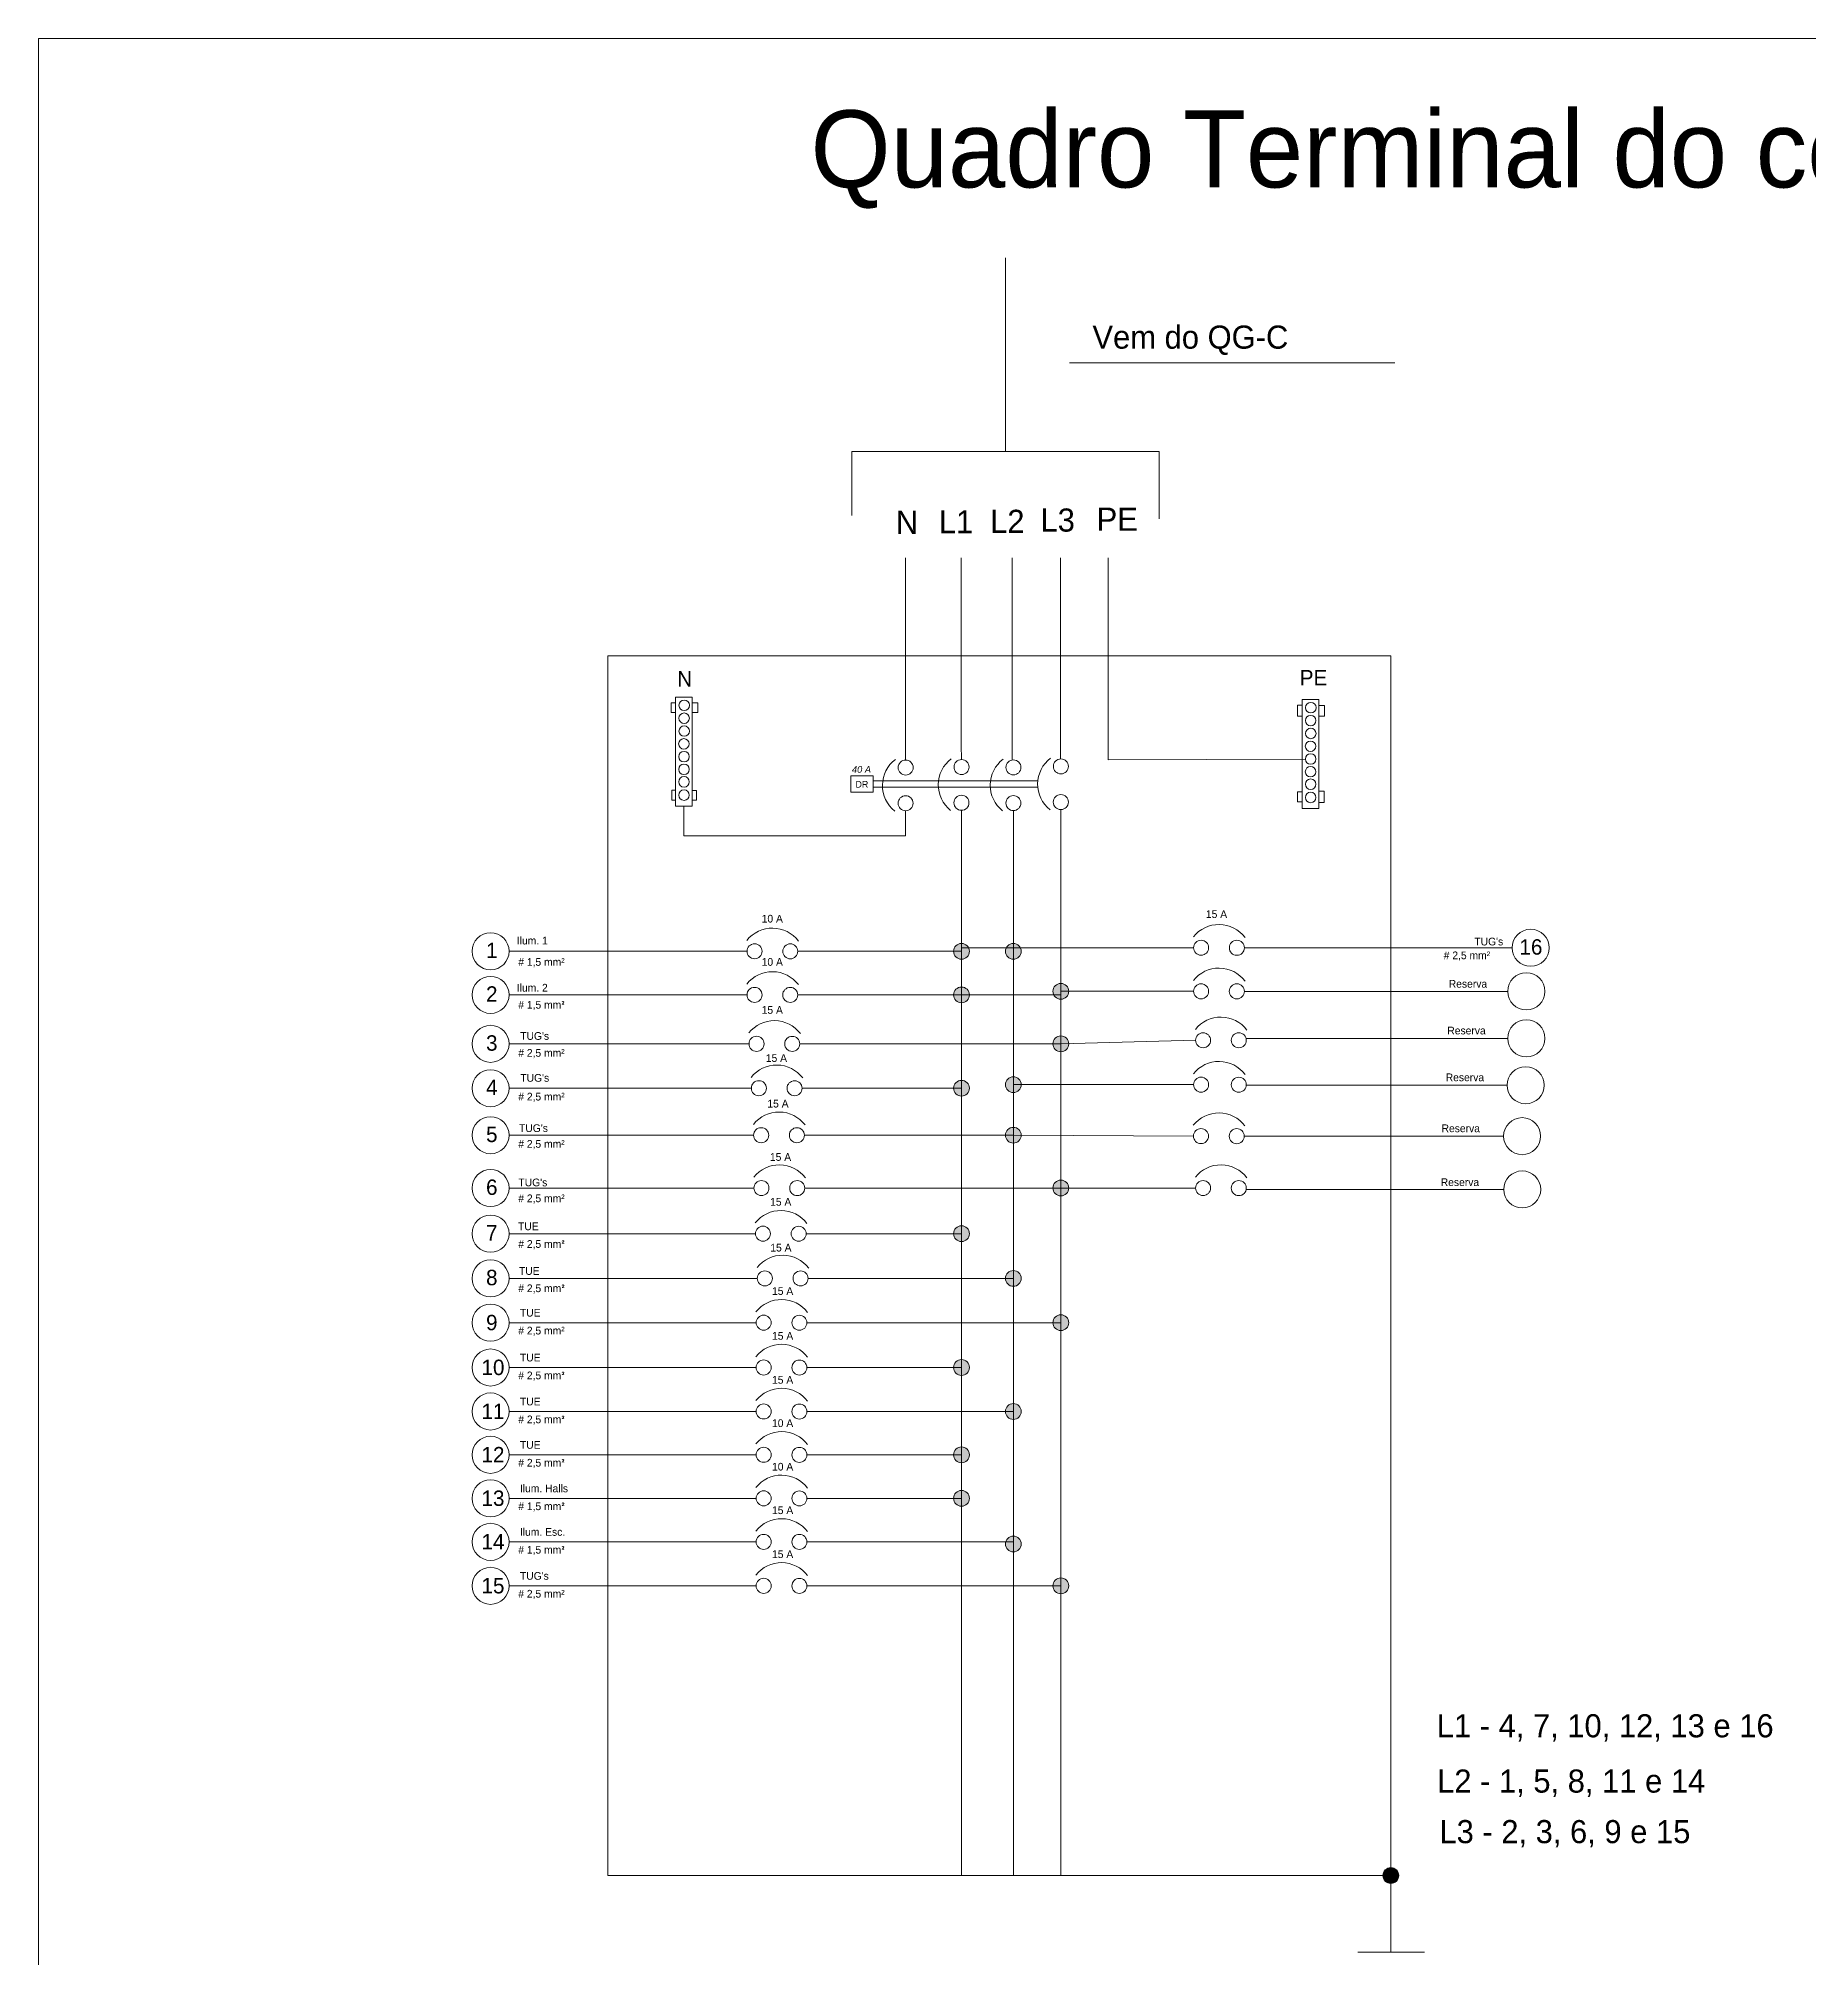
# Model space of a CAD drawing. Header units: millimetres. Extents: x 178 to 457, y 838 to 920.
# Drawn here: x 202.36 to 210.22, y 891.26 to 899.78 of the extents above; entities that cross this region are included whole.
import ezdxf

# ---------------------------------------------------------------- set-up
doc = ezdxf.new("R2010")
doc.units = ezdxf.units.MM
doc.layers.add('Unifilar', color=255, linetype='Continuous')

msp = doc.modelspace()

# ---------------------------------------------------------------- hatches: boundary and pattern name
at = {"layer": 'Unifilar', "lineweight": 5, "true_color": 0xffffff}
h = msp.add_hatch(color=7, dxfattribs=at)
h.dxf.hatch_style = 1
edge = h.paths.add_edge_path()
edge.add_arc((206.459559, 895.7279573), 0.0350053, 0, 360)
edge = h.paths.add_edge_path()
edge.add_arc((206.6898201, 895.7279573), 0.0350053, 0, 360)
edge = h.paths.add_edge_path()
edge.add_arc((206.459559, 895.5346295), 0.0350053, 0, 360)
edge = h.paths.add_edge_path()
edge.add_arc((206.9003001, 895.5505717), 0.0350053, 0, 360)
edge = h.paths.add_edge_path()
edge.add_arc((206.9003001, 895.3174241), 0.0350053, 0, 360)
edge = h.paths.add_edge_path()
edge.add_arc((206.6898201, 895.1364268), 0.0350053, 0, 360)
edge = h.paths.add_edge_path()
edge.add_arc((206.459559, 895.1204845), 0.0350053, 0, 360)
edge = h.paths.add_edge_path()
edge.add_arc((206.6898201, 894.9120325), 0.0350053, 0, 360)
edge = h.paths.add_edge_path()
edge.add_arc((206.9003001, 894.6777622), 0.0350053, 0, 360)
edge = h.paths.add_edge_path()
edge.add_arc((206.459559, 894.4751387), 0.0350053, 0, 360)
edge = h.paths.add_edge_path()
edge.add_arc((206.6898201, 894.2768949), 0.0350053, 0, 360)
edge = h.paths.add_edge_path()
edge.add_arc((206.9003001, 894.0802763), 0.0350053, 0, 360)
edge = h.paths.add_edge_path()
edge.add_arc((206.459559, 893.8814197), 0.0350053, 0, 360)
edge = h.paths.add_edge_path()
edge.add_arc((206.6898201, 893.6863156), 0.0350053, 0, 360)
edge = h.paths.add_edge_path()
edge.add_arc((206.459559, 893.4940469), 0.0350053, 0, 360)
edge = h.paths.add_edge_path()
edge.add_arc((206.459559, 893.3009745), 0.0350053, 0, 360)
h = msp.add_hatch(color=7, dxfattribs=at)
h.dxf.hatch_style = 1
edge = h.paths.add_edge_path()
edge.add_arc((206.6898201, 893.0984321), 0.0350053, 0, 360)
edge = h.paths.add_edge_path()
edge.add_arc((206.9003001, 892.9127981), 0.0350053, 0, 360)
h = msp.add_hatch(color=7, dxfattribs=at)
h.dxf.hatch_style = 1
edge = h.paths.add_edge_path()
edge.add_arc((208.3643217, 891.6275764), 0.0350053, 0, 360)

# ---------------------------------------------------------------- linework, layer by layer
at = {"layer": 'Unifilar', "color": 7, "lineweight": 5, "true_color": 0xffffff}
for p, q in [((222.221627, 899.7782801), (202.364742, 899.7782801)), ((202.364742, 883.9442555), (202.364742, 899.7782801)), ((206.6548152, 897.9459044), (206.6548152, 898.8047435)), ((206.9388176, 898.3384301), (208.3817931, 898.3384301)), ((205.9729008, 897.8119444), (205.9729008, 897.9459044)), ((205.9729008, 897.9459044), (207.3367296, 897.9459044)), ((207.3367296, 897.9459044), (207.3367296, 897.8198199)), ((205.9729008, 897.8119444), (205.9729008, 897.6622582)), ((207.3367296, 897.8198199), (207.3367296, 897.646482)), ((206.2118263, 897.4731692), (206.2118263, 896.6439262)), ((206.4582718, 897.4731692), (206.4582718, 896.6439262)), ((206.6844868, 897.4731692), (206.6844868, 896.6439262)), ((206.898972, 897.4731692), (206.898972, 896.6439262)), ((207.1104738, 897.4731692), (207.1104738, 896.6439262)), ((208.3643217, 897.0382568), (204.8906248, 897.0382568)), ((204.8906248, 896.5603297), (204.8906248, 897.0382568)), ((208.3643217, 891.6275764), (208.3643217, 897.0382568)), ((205.1914756, 896.8306074), (205.1712376, 896.8306074)), ((205.1712376, 896.8306074), (205.1712376, 896.7868152)), ((205.1712376, 896.7868152), (205.1914756, 896.7868152)), ((205.1914756, 896.8061405), (205.1914756, 896.8550744)), ((205.1914756, 896.8550744), (205.2645919, 896.8550744)), ((205.1914756, 896.8061405), (205.1914756, 896.3713785)), ((205.2645919, 896.3713785), (205.2645919, 896.8550744)), ((205.2645919, 896.8297546), (205.2893925, 896.8297546)), ((205.2893925, 896.7868152), (205.2645919, 896.7868152)), ((205.2893925, 896.8297546), (205.2893925, 896.7868152)), ((207.9710306, 896.8201484), (207.9503913, 896.8201484)), ((207.9503913, 896.8201484), (207.9503913, 896.7713901)), ((207.9710306, 896.7956815), (207.9710306, 896.8446154)), ((207.9710306, 896.8446154), (208.0441468, 896.8446154)), ((207.9710306, 896.7956815), (207.9710306, 896.3609196)), ((208.0441468, 896.3609196), (208.0441468, 896.8446154)), ((208.0441468, 896.8180918), (208.070181, 896.8180918)), ((208.070181, 896.8180918), (208.070181, 896.7713901)), ((207.9503913, 896.7713901), (207.9710306, 896.7713901)), ((208.070181, 896.7713901), (208.0441468, 896.7713901)), ((206.2118263, 896.6439262), (206.2118962, 896.5766694)), ((206.4582718, 896.6439262), (206.4592328, 896.578898)), ((206.6844868, 896.6439262), (206.6844868, 896.5769649)), ((206.898972, 896.6439262), (206.898972, 896.5818278)), ((207.1104738, 896.6439262), (207.1104738, 896.5769114)), ((204.8906248, 896.5603297), (204.8906248, 891.6275764)), ((207.1104738, 896.5769114), (207.985001, 896.5811104)), ((205.1914756, 896.4423214), (205.1745481, 896.4423214)), ((205.1745481, 896.4423214), (205.1745481, 896.3991813)), ((205.2645919, 896.4413934), (205.2845699, 896.4413934)), ((205.2845699, 896.4413934), (205.2845699, 896.3982533)), ((206.0675147, 896.5064014), (205.9692255, 896.5064014)), ((205.9692255, 896.4333705), (205.9692255, 896.5064014)), ((206.0675147, 896.4941397), (206.0675147, 896.5064014)), ((206.0675147, 896.4839316), (206.0675147, 896.4941397)), ((206.7974829, 896.4839316), (206.0675147, 896.4839316)), ((206.0675147, 896.4839316), (206.0675147, 896.4569439)), ((206.7974736, 896.4569439), (206.0675147, 896.4569439)), ((206.0675147, 896.4569439), (206.0675147, 896.4456322)), ((206.0675147, 896.4456322), (206.0675147, 896.4333705)), ((206.7974736, 896.4569439), (206.7979984, 896.4569439)), ((206.7974829, 896.4839316), (206.7982161, 896.4839316)), ((207.9503913, 896.3905784), (207.9503913, 896.4360761)), ((207.9503913, 896.4360761), (207.9710306, 896.4360761)), ((208.0678105, 896.438484), (208.0441468, 896.438484)), ((208.0678105, 896.3881957), (208.0678105, 896.438484)), ((205.1745481, 896.3991813), (205.1914756, 896.3991813)), ((205.1914756, 896.3713785), (205.2645919, 896.3713785)), ((205.2280337, 896.3713785), (205.2280337, 896.2408672)), ((205.2845699, 896.3982533), (205.2645919, 896.3982533)), ((206.0675147, 896.4333705), (205.9692255, 896.4333705)), ((206.2117648, 896.351597), (206.2117648, 896.2408672)), ((206.459559, 896.3538293), (206.459559, 891.6275764)), ((206.6898201, 896.3523495), (206.6898201, 891.6275764)), ((206.9003001, 896.3567889), (206.9003001, 891.6275764)), ((207.9710306, 896.3905784), (207.9503913, 896.3905784)), ((207.9710306, 896.3609196), (208.0441468, 896.3609196)), ((208.0441468, 896.3881957), (208.0678105, 896.3881957)), ((206.2117648, 896.2408672), (205.2280337, 896.2408672)), ((205.5083233, 895.7281233), (204.4528722, 895.7281233)), ((205.7333956, 895.7279573), (206.459559, 895.7279573)), ((207.4893285, 895.7438996), (206.459559, 895.7438996)), ((207.7144009, 895.7437335), (208.9022873, 895.7437335)), ((205.5082415, 895.5347955), (204.4528722, 895.5347955)), ((205.7333139, 895.5346295), (206.459559, 895.5346295)), ((206.459559, 895.5346295), (206.9003001, 895.5346295)), ((207.4892468, 895.5505717), (206.9003001, 895.5505717)), ((207.7143191, 895.5504057), (208.8831193, 895.5504057)), ((206.9003001, 895.3174241), (207.4980338, 895.3333664)), ((207.7245775, 895.3419537), (208.8831193, 895.3419537)), ((205.5170285, 895.3175901), (204.4528722, 895.3175901)), ((205.7421009, 895.3174241), (206.9003001, 895.3174241)), ((205.5274095, 895.1206505), (204.4528722, 895.1206505)), ((205.7524819, 895.1204845), (206.459559, 895.1204845)), ((207.4893285, 895.1364268), (206.6898201, 895.1364268)), ((207.7230163, 895.1338149), (208.8802094, 895.1338149)), ((205.5376678, 894.9121986), (204.4528722, 894.9121986)), ((205.7627402, 894.9120325), (206.459559, 894.9120325)), ((206.459559, 894.9120325), (206.6898201, 894.9120325)), ((207.4886512, 894.9080987), (206.6898201, 894.9120325)), ((207.7137236, 894.9079327), (208.8643775, 894.9079327)), ((205.5390166, 894.6777622), (204.4528722, 894.6777622)), ((205.7640889, 894.6775962), (206.459559, 894.6775962)), ((207.4980338, 894.6777622), (206.4593889, 894.6777622)), ((207.7225739, 894.6716645), (208.8648495, 894.6716645)), ((205.5455557, 894.4753048), (204.4528722, 894.4753048)), ((205.7706281, 894.4751387), (206.459559, 894.4751387)), ((205.5539341, 894.2770609), (204.4528722, 894.2770609)), ((205.7790064, 894.2768949), (206.6898201, 894.2768949)), ((205.5486618, 894.0804424), (204.4528722, 894.0804424)), ((205.7737342, 894.0802763), (206.9003001, 894.0802763)), ((205.5486618, 893.8815857), (204.4528722, 893.8815857)), ((205.7737342, 893.8814197), (206.459559, 893.8814197)), ((205.5486618, 893.6864817), (204.4528722, 893.6864817)), ((205.7737342, 893.6863156), (206.6898201, 893.6863156)), ((205.5486618, 893.4942129), (204.4528722, 893.4942129)), ((205.7737342, 893.4940469), (206.459559, 893.4940469)), ((205.5486618, 893.3011406), (204.4528722, 893.3011406)), ((205.7737342, 893.3009745), (206.459559, 893.3009745)), ((205.5486618, 893.10807), (204.4528722, 893.10807)), ((205.7737342, 893.1079039), (206.6898201, 893.1079039)), ((205.5486618, 892.9129642), (204.4528722, 892.9129642)), ((205.7737342, 892.9127981), (206.9003001, 892.9127981)), ((204.8906248, 891.6275764), (208.3643217, 891.6275764)), ((208.3643217, 891.6625816), (208.3643217, 891.2876061)), ((208.2183929, 891.2876061), (208.5137537, 891.2876061))]:
    msp.add_line(p, q, dxfattribs=at)
for centre, radius in [((205.2291985, 896.7620347), 0.0233441), ((205.2297707, 896.8194712), 0.0233441), ((208.0093257, 896.8090123), 0.0233441), ((205.2296481, 896.7051751), 0.0233441), ((208.0087535, 896.7515757), 0.0233441), ((208.0092031, 896.6947161), 0.0233441), ((205.2283402, 896.6481649), 0.0233441), ((205.2287898, 896.5916815), 0.0233441), ((208.0078952, 896.637706), 0.0233441), ((205.2285446, 896.5352733), 0.0233441), ((206.2119308, 896.5433509), 0.0333185), ((206.4597251, 896.5455831), 0.0333185), ((206.6899861, 896.5441033), 0.0333185), ((206.9004662, 896.5485428), 0.0333185), ((208.0080996, 896.5248143), 0.0233441), ((208.0083448, 896.5812225), 0.0233441), ((205.2288716, 896.4798684), 0.0233441), ((205.2288716, 896.4211527), 0.0233441), ((208.0084265, 896.4694094), 0.0233441), ((206.2117648, 896.3849156), 0.0333185), ((206.459559, 896.3871478), 0.0333185), ((206.6898201, 896.385668), 0.0333185), ((206.9003001, 896.3901074), 0.0333185), ((208.0084265, 896.4106937), 0.0233441), ((204.3706779, 895.7281233), 0.0821943), ((205.5416418, 895.7281233), 0.0333185), ((205.7000771, 895.7279573), 0.0333185), ((206.459559, 895.7279573), 0.0350053), ((206.6898201, 895.7279573), 0.0350053), ((207.522647, 895.7438996), 0.0333185), ((207.6810824, 895.7437335), 0.0333185), ((208.9844816, 895.7437335), 0.0821943), ((204.3706779, 895.5347955), 0.0821943), ((206.9003001, 895.5505717), 0.0350053), ((207.5225653, 895.5505717), 0.0333185), ((207.6810006, 895.5504057), 0.0333185), ((208.9653137, 895.5504057), 0.0821943), ((205.54156, 895.5347955), 0.0333185), ((205.6999954, 895.5346295), 0.0333185), ((206.459559, 895.5346295), 0.0350053), ((208.9653137, 895.3419537), 0.0821943), ((204.3706779, 895.3175901), 0.0821943), ((205.5503471, 895.3175901), 0.0333185), ((205.7087824, 895.3174241), 0.0333185), ((206.9003001, 895.3174241), 0.0350053), ((207.5313523, 895.3333664), 0.0333185), ((207.6897876, 895.3332003), 0.0333185), ((204.3706779, 895.1206505), 0.0821943), ((206.6898201, 895.1364268), 0.0350053), ((207.522647, 895.1364268), 0.0333185), ((207.6897876, 895.1362607), 0.0333185), ((208.9624037, 895.1338149), 0.0821943), ((205.560728, 895.1206505), 0.0333185), ((205.7191634, 895.1204845), 0.0333185), ((206.459559, 895.1204845), 0.0350053), ((204.3706779, 894.9121986), 0.0821943), ((208.9465719, 894.9079327), 0.0821943), ((205.5709864, 894.9121986), 0.0333185), ((205.7294217, 894.9120325), 0.0333185), ((206.6898201, 894.9120325), 0.0350053), ((207.5219697, 894.9080987), 0.0333185), ((207.6804051, 894.9079327), 0.0333185), ((204.3706779, 894.6777622), 0.0821943), ((208.9470439, 894.6716645), 0.0821943), ((205.5723351, 894.6777622), 0.0333185), ((205.7307704, 894.6775962), 0.0333185), ((206.9003001, 894.6777622), 0.0350053), ((207.5313523, 894.6777622), 0.0333185), ((207.6897876, 894.6775962), 0.0333185), ((204.3706779, 894.4753048), 0.0821943), ((205.5788743, 894.4753048), 0.0333185), ((205.7373096, 894.4751387), 0.0333185), ((206.459559, 894.4751387), 0.0350053), ((204.3706779, 894.2770609), 0.0821943), ((205.5872526, 894.2770609), 0.0333185), ((205.7456879, 894.2768949), 0.0333185), ((206.6898201, 894.2768949), 0.0350053), ((204.3706779, 894.0804424), 0.0821943), ((205.5819804, 894.0804424), 0.0333185), ((205.7404157, 894.0802763), 0.0333185), ((206.9003001, 894.0802763), 0.0350053), ((204.3706779, 893.8815857), 0.0821943), ((205.5819804, 893.8815857), 0.0333185), ((205.7404157, 893.8814197), 0.0333185), ((206.459559, 893.8814197), 0.0350053), ((204.3706779, 893.6864817), 0.0821943), ((205.5819804, 893.6864817), 0.0333185), ((205.7404157, 893.6863156), 0.0333185), ((206.6898201, 893.6863156), 0.0350053), ((204.3706779, 893.4942129), 0.0821943), ((205.5819804, 893.4942129), 0.0333185), ((205.7404157, 893.4940469), 0.0333185), ((206.459559, 893.4940469), 0.0350053), ((204.3706779, 893.3011406), 0.0821943), ((205.5819804, 893.3011406), 0.0333185), ((205.7404157, 893.3009745), 0.0333185), ((206.459559, 893.3009745), 0.0350053), ((204.3706779, 893.10807), 0.0821943), ((205.5819804, 893.10807), 0.0333185), ((205.7404157, 893.1079039), 0.0333185), ((206.6898201, 893.0984321), 0.0350053), ((204.3706779, 892.9129642), 0.0821943), ((205.5819804, 892.9129642), 0.0333185), ((205.7404157, 892.9127981), 0.0333185), ((206.9003001, 892.9127981), 0.0350053), ((208.3643217, 891.6275764), 0.0350053)]:
    msp.add_circle(centre, radius, dxfattribs=at)
for centre, start, end in [((206.25401, 896.4640804), 127.18546741, 231.5135363), ((206.5018043, 896.4663126), 127.18546741, 231.5135363), ((206.7320653, 896.4648328), 127.18546741, 231.5135363), ((206.9425453, 896.4692722), 127.18546741, 231.5135363), ((207.6018118, 895.7016544), 37.18546741, 141.5135363), ((205.6208066, 895.6858781), 37.18546741, 141.5135363), ((205.6207248, 895.4925503), 37.18546741, 141.5135363), ((207.6017301, 895.5083265), 37.18546741, 141.5135363), ((205.6295119, 895.2753449), 37.18546741, 141.5135363), ((207.6105171, 895.2911211), 37.18546741, 141.5135363), ((205.6398928, 895.0784053), 37.18546741, 141.5135363), ((207.6018118, 895.0941816), 37.18546741, 141.5135363), ((205.6501512, 894.8699534), 37.18546741, 141.5135363), ((207.6011345, 894.8658535), 37.18546741, 141.5135363), ((205.6514999, 894.635517), 37.18546741, 141.5135363), ((207.6105171, 894.635517), 37.18546741, 141.5135363), ((205.6580391, 894.4330595), 37.18546741, 141.5135363), ((205.6664174, 894.2348157), 37.18546741, 141.5135363), ((205.6611452, 894.0381971), 37.18546741, 141.5135363), ((205.6611452, 893.8393405), 37.18546741, 141.5135363), ((205.6611452, 893.6442364), 37.18546741, 141.5135363), ((205.6611452, 893.4519677), 37.18546741, 141.5135363), ((205.6611452, 893.2588953), 37.18546741, 141.5135363), ((205.6611452, 893.0658247), 37.18546741, 141.5135363), ((205.6611452, 892.8707189), 37.18546741, 141.5135363)]:
    msp.add_arc(centre, 0.1450717, start, end, dxfattribs=at)

# ---------------------------------------------------------------- texts
at = {"layer": 'Unifilar', "color": 7, "lineweight": 5, "true_color": 0xffffff, "attachment_point": 1}
for s, width, heights, insert, char_height in [('Quadro Terminal do condomínio - Térreo', 12.694108215, [0.6510979], (205.7899608, 899.4589248), 0.341898442), ('Vem do QG-C', 1.490141886, [0.0249249], (207.0405094, 898.5042001), 0.102569533), ('N', 0.49046908, [0.0249249], (206.1682804, 897.6824893), 0.1025695), ('L1', 0.49046908, [0.0249249], (206.3588038, 897.6850477), 0.10256953), ('L2', 0.49046908, [0.0249249], (206.5866126, 897.6869789), 0.10256953), ('L3', 0.49046908, [0.0249249], (206.8100075, 897.6926473), 0.10256953), ('PE', 0.49046908, [0.0249249], (207.05904, 897.6964346), 0.10256953), ('N', 0.49046908, [0.0249249], (205.1985266, 896.9711919), 0.0683797), ('PE', 0.49046908, [0.0249249], (207.9602623, 896.9760201), 0.06837969), ('{\\fArial|b0|i1|c0|p34;40 A}', 0.112736321, [0.0249249], (205.9737726, 896.5497383), 0.029428145), ('DR', 0.49046908, [0.0249249], (205.9894104, 896.4837114), 0.02942814), ('10 A', 0.49046908, [0.0249249], (205.5732477, 895.8898657), 0.03418984), ('15 A', 0.49046908, [0.0249249], (207.5438093, 895.9101893), 0.03418984), ('1', 0.49046908, [0.0249249], (204.3505578, 895.766028), 0.0683797), ('Ilum. 1', 0.49046908, [0.0249249], (204.4869822, 895.7927402), 0.03418984), ("TUG's", 0.49046908, [0.0249249], (208.7344846, 895.7883801), 0.03418984), ('16', 0.49046908, [0.0249249], (208.9348944, 895.7816382), 0.06837969), ('# 1,5 mm²', 0.49046908, [0.0249249], (204.4934835, 895.6979563), 0.03418984), ('10 A', 0.49046908, [0.0249249], (205.5732477, 895.6980264), 0.03418984), ('# 2,5 mm²', 0.49046908, [0.0249249], (208.5988684, 895.727116), 0.03418984), ('Ilum. 2', 0.49046908, [0.0249249], (204.4869822, 895.5835083), 0.03418984), ('Reserva', 0.49046908, [0.0249249], (208.6211084, 895.6008896), 0.03418984), ('2', 0.49046908, [0.0249249], (204.3505578, 895.5727002), 0.0683797), ('# 1,5 mm{\\fISOCPEUR|b0|i0|c0|p34;²}', 0.49046908, [0.0249249], (204.4934835, 895.5078582), 0.034189844), ('15 A', 0.49046908, [0.0249249], (205.5732477, 895.4851128), 0.03418984), ('3', 0.49046908, [0.0249249], (204.3505578, 895.3554948), 0.0683797), ("TUG's", 0.49046908, [0.0249249], (204.502093, 895.3695757), 0.03418984), ('Reserva', 0.49046908, [0.0249249], (208.6147437, 895.3935566), 0.03418984), ('# 2,5 mm²', 0.49046908, [0.0249249], (204.4934835, 895.2944744), 0.03418984), ('15 A', 0.49046908, [0.0249249], (205.591615, 895.2715689), 0.03418984), ('4', 0.49046908, [0.0249249], (204.3505578, 895.1585552), 0.0683797), ("TUG's", 0.49046908, [0.0249249], (204.5024644, 895.1835875), 0.03418984), ('Reserva', 0.49046908, [0.0249249], (208.607654, 895.185996), 0.03418984), ('# 2,5 mm²', 0.49046908, [0.0249249], (204.4934835, 895.1003735), 0.03418984), ('15 A', 0.49046908, [0.0249249], (205.5984717, 895.0692325), 0.03418984), ('5', 0.49046908, [0.0249249], (204.3505578, 894.9501033), 0.0683797), ("TUG's", 0.49046908, [0.0249249], (204.4968132, 894.9606009), 0.03418984), ('Reserva', 0.49046908, [0.0249249], (208.5892672, 894.9597446), 0.03418984), ('# 2,5 mm²', 0.49046908, [0.0249249], (204.4934835, 894.8906822), 0.03418984), ('15 A', 0.49046908, [0.0249249], (205.6098047, 894.8326631), 0.03418984), ('6', 0.49046908, [0.0249249], (204.3505578, 894.7156669), 0.0683797), ('# 2,5 mm²', 0.49046908, [0.0249249], (204.4934835, 894.6491694), 0.03418984), ("TUG's", 0.49046908, [0.0249249], (204.4941565, 894.7197481), 0.03418984), ('Reserva', 0.49046908, [0.0249249], (208.5855387, 894.7208413), 0.03418984), ('15 A', 0.49046908, [0.0249249], (205.6106929, 894.633709), 0.03418984), ('7', 0.49046908, [0.0249249], (204.3505578, 894.5132094), 0.0683797), ('TUE', 0.49046908, [0.0249249], (204.4925131, 894.5248934), 0.03418984), ('# 2,5 mm{\\fISOCPEUR|b0|i0|c0|p34;²}', 0.49046908, [0.0249249], (204.4934835, 894.4466029), 0.034189844), ('15 A', 0.49046908, [0.0249249], (205.6114745, 894.4303019), 0.03418984), ('8', 0.49046908, [0.0249249], (204.3505578, 894.3149656), 0.0683797), ('TUE', 0.49046908, [0.0249249], (204.4965124, 894.3268309), 0.03418984), ('# 2,5 mm{\\fISOCPEUR|b0|i0|c0|p34;²}', 0.49046908, [0.0249249], (204.4934835, 894.2500904), 0.034189844), ('15 A', 0.49046908, [0.0249249], (205.619166, 894.2378656), 0.03418984), ('TUE', 0.49046908, [0.0249249], (204.5008305, 894.1416154), 0.03418984), ('9', 0.49046908, [0.0249249], (204.3505578, 894.1152289), 0.0683797), ('# 2,5 mm²', 0.49046908, [0.0249249], (204.4934835, 894.0623773), 0.03418984), ('15 A', 0.49046908, [0.0249249], (205.619166, 894.039009), 0.03418984), ('10', 0.49046908, [0.0249249], (204.3304377, 893.9163723), 0.06837969), ('TUE', 0.49046908, [0.0249249], (204.5008305, 893.9427588), 0.03418984), ('# 2,5 mm{\\fISOCPEUR|b0|i0|c0|p34;²}', 0.49046908, [0.0249249], (204.4934835, 893.8635207), 0.034189844), ('15 A', 0.49046908, [0.0249249], (205.619166, 893.8439049), 0.03418984), ('11', 0.49046908, [0.0249249], (204.3304377, 893.7212682), 0.06837969), ('TUE', 0.49046908, [0.0249249], (204.5008305, 893.7476547), 0.03418984), ('# 2,5 mm{\\fISOCPEUR|b0|i0|c0|p34;²}', 0.49046908, [0.0249249], (204.4934835, 893.6684166), 0.034189844), ('10 A', 0.49046908, [0.0249249], (205.619166, 893.6516362), 0.03418984), ('TUE', 0.49046908, [0.0249249], (204.5008305, 893.555386), 0.03418984), ('12', 0.49046908, [0.0249249], (204.3304377, 893.5289995), 0.06837969), ('# 2,5 mm{\\fISOCPEUR|b0|i0|c0|p34;²}', 0.49046908, [0.0249249], (204.4934835, 893.4761479), 0.034189844), ('10 A', 0.49046908, [0.0249249], (205.619166, 893.4585638), 0.03418984), ('13', 0.49046908, [0.0249249], (204.3304377, 893.3359271), 0.06837969), ('Ilum. Halls', 0.49046908, [0.0249249], (204.5008305, 893.3623136), 0.034189844), ('# 1,5 mm{\\fISOCPEUR|b0|i0|c0|p34;²}', 0.49046908, [0.0249249], (204.4934835, 893.2830755), 0.034189844), ('15 A', 0.49046908, [0.0249249], (205.619166, 893.2654932), 0.03418984), ('14', 0.49046908, [0.0249249], (204.3304377, 893.1428565), 0.06837969), ('Ilum. Esc.', 0.49046908, [0.0249249], (204.5008305, 893.169243), 0.03418984), ('# 1,5 mm{\\fISOCPEUR|b0|i0|c0|p34;²}', 0.49046908, [0.0249249], (204.4934835, 893.0900049), 0.034189844), ('15 A', 0.49046908, [0.0249249], (205.619166, 893.0703874), 0.03418984), ('15', 0.49046908, [0.0249249], (204.3304377, 892.9477507), 0.06837969), ("TUG's", 0.49046908, [0.0249249], (204.5008305, 892.9741372), 0.03418984), ('# 2,5 mm²', 0.49046908, [0.0249249], (204.4934835, 892.8948991), 0.03418984), ('L1 - 4, 7, 10, 12, 13 e 16', 3.344974523, [0], (208.5675588, 892.3433475), 0.102569533), ('L2 - 1, 5, 8, 11 e 14', 3.02681262, [0.0249249], (208.5694015, 892.0981003), 0.102569533), ('L3 - 2, 3, 6, 9 e 15', 3.486608823, [0.0249249], (208.5796798, 891.8737558), 0.102569533)]:
    msp.add_mtext_dynamic_manual_height_columns(s, width=width, gutter_width=3.0654318, heights=heights, dxfattribs=dict(at, insert=insert, char_height=char_height))

doc.saveas('drawing.dxf')
